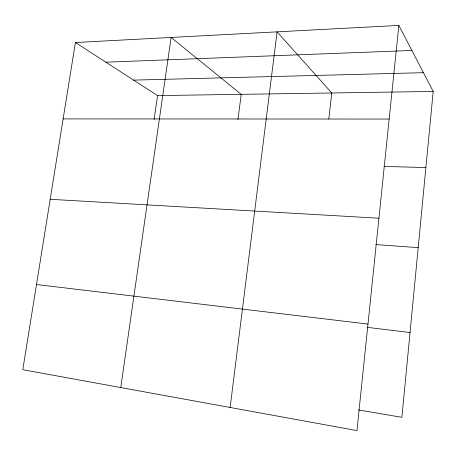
<?xml version="1.0" encoding="UTF-8"?>
<svg xmlns="http://www.w3.org/2000/svg" width="456" height="456" viewBox="0 0 456 456"><rect width="100%" height="100%" fill="white"/><g stroke="black" fill="none" stroke-linecap="round" stroke-linejoin="round"><path stroke-width="0.68" d="M398.852 25.411L356.968 430.589L22.8 369.708L75.411 42.516L398.852 25.411L433.2 91.456L401.896 417.325L358.467 409.938M328.804 119.016L331.774 92.978L277.088 31.852L230.126 407.482M237.946 119.535L241.224 94.335L171.12 37.455L120.76 387.554M154.111 119.358L157.554 95.589L75.411 42.516M105.866 62.193L411.876 50.462M133.597 80.114L423.436 72.686M157.554 95.589L433.2 91.456M63.127 118.908L389.173 119.05M383.975 166.423L425.887 167.58M50.206 199.295L378.925 218.213M375.784 244.564L418.192 247.654M36.497 284.527L367.981 324.068M367.12 327.328L410.041 332.532"/></g></svg>
